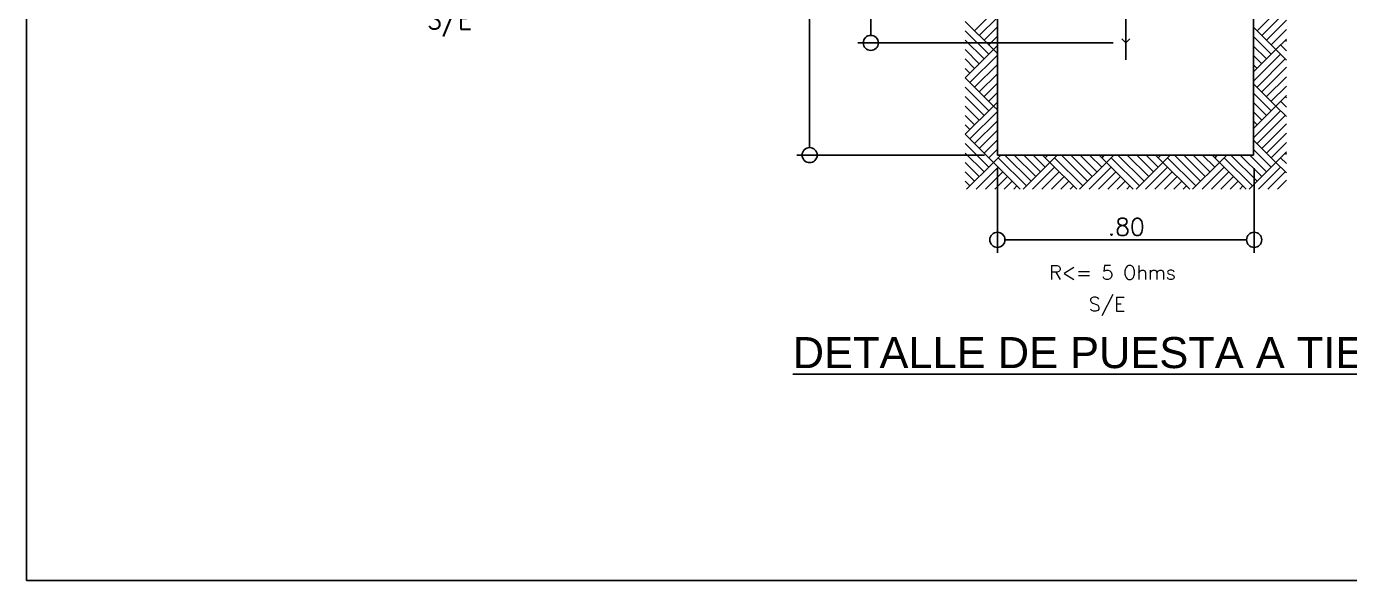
# Model space of a CAD drawing. Extents: x 876.5 to 905.5, y -313.4 to -291.
# Drawn here: x 887.64 to 893.78, y -308.43 to -305.86 of the extents above; entities that cross this region are included whole.
import ezdxf
from ezdxf.enums import TextEntityAlignment as Align

# ---------------------------------------------------------------- set-up
doc = ezdxf.new("R2010")
doc.units = 0
doc.header["$LTSCALE"] = 0.01
doc.linetypes.add('CONTINUA', pattern=[0])
doc.layers.get('0').update_dxf_attribs({"linetype": 'CONTINUOUS'})
doc.styles.add('ARIAL', font='arial.ttf')
doc.styles.add('ROMANS', font='romans.shx')
doc.styles.add('STYLE1', font='simplex.shx', dxfattribs={"height": 0.08})

msp = doc.modelspace()

# ---------------------------------------------------------------- linework, layer by layer
at = {"color": 7}
for p, q in [((887.6382, -308.4327), (887.6382, -300.8522)), ((891.2714, -306.3869), (891.2714, -302.0592)), ((892.7387, -306.0138), (892.7387, -302.2836)), ((891.5548, -305.8657), (891.5548, -302.4315)), ((892.1423, -302.6593), (892.1423, -306.4569)), ((892.1423, -306.4569), (892.1423, -302.6594)), ((893.3306, -306.4569), (893.3306, -302.6594)), ((893.3306, -302.6594), (893.3306, -306.4569)), ((892.0365, -305.8794), (892.1423, -305.7736)), ((893.3469, -305.8794), (893.478, -305.7484)), ((892.1238, -305.9668), (891.9928, -305.8358)), ((892.0583, -305.9013), (892.1423, -305.8173)), ((893.3688, -305.9013), (893.4831, -305.7869)), ((893.3906, -305.9231), (893.4831, -305.8306)), ((892.102, -305.9886), (891.9928, -305.8794)), ((892.0802, -305.9231), (892.1423, -305.861)), ((892.102, -305.945), (892.1423, -305.9047)), ((893.4343, -305.9668), (893.3306, -305.8631)), ((893.4125, -305.945), (893.4831, -305.8743)), ((892.6787, -305.9357), (891.4948, -305.9357)), ((892.0802, -306.0105), (891.9928, -305.9231)), ((892.0583, -306.0323), (891.9928, -305.9668)), ((891.9928, -306.0979), (892.1238, -305.9668)), ((892.1238, -305.9668), (892.1423, -305.9484)), ((892.1423, -305.9852), (892.1238, -305.9668)), ((892.7201, -305.9171), (892.7387, -305.9357)), ((892.7573, -305.9171), (892.7387, -305.9357)), ((893.4125, -305.9886), (893.3306, -305.9068)), ((893.3906, -306.0105), (893.3306, -305.9505)), ((893.3306, -306.0705), (893.4343, -305.9668)), ((893.4343, -305.9668), (893.4831, -305.918)), ((893.4831, -306.0156), (893.4343, -305.9668)), ((893.4831, -305.9719), (893.4561, -305.945)), ((893.4831, -305.9283), (893.478, -305.9231)), ((892.0365, -306.0542), (891.9928, -306.0105)), ((892.0146, -306.1197), (892.1423, -305.9921)), ((893.3306, -306.1142), (893.4561, -305.9886)), ((893.3688, -306.0323), (893.3306, -305.9941)), ((893.3469, -306.1415), (893.478, -306.0105)), ((892.0146, -306.076), (891.9928, -306.0542)), ((892.0365, -306.1415), (892.1423, -306.0357)), ((892.0583, -306.1634), (892.1423, -306.0794)), ((893.3469, -306.0542), (893.3306, -306.0378)), ((893.3688, -306.1634), (893.4831, -306.049)), ((891.9928, -306.0979), (891.9928, -306.0978)), ((892.1238, -306.2289), (891.9928, -306.0979)), ((891.9928, -306.0979), (891.9928, -306.0979)), ((892.102, -306.2507), (891.9928, -306.1415)), ((892.0802, -306.1852), (892.1423, -306.1231)), ((893.4343, -306.2289), (893.3306, -306.1252)), ((893.3906, -306.1852), (893.4831, -306.0927)), ((893.4125, -306.2071), (893.4831, -306.1364)), ((892.0802, -306.2726), (891.9928, -306.1852)), ((892.102, -306.2071), (892.1423, -306.1668)), ((892.1238, -306.2289), (892.1423, -306.2105)), ((893.4125, -306.2507), (893.3306, -306.1689)), ((893.4343, -306.2289), (893.4831, -306.1801)), ((893.4831, -306.234), (893.4561, -306.2071)), ((893.4831, -306.1904), (893.478, -306.1852)), ((892.0583, -306.2944), (891.9928, -306.2289)), ((891.9928, -306.3599), (892.1238, -306.2289)), ((892.0365, -306.3163), (891.9928, -306.2726)), ((892.0146, -306.3818), (892.1423, -306.2541)), ((892.1423, -306.2473), (892.1238, -306.2289)), ((893.3906, -306.2726), (893.3306, -306.2125)), ((893.3306, -306.3326), (893.4343, -306.2289)), ((893.3306, -306.3763), (893.4561, -306.2507)), ((893.3688, -306.2944), (893.3306, -306.2562)), ((893.3469, -306.4036), (893.478, -306.2726)), ((893.4831, -306.2777), (893.4343, -306.2289)), ((892.0146, -306.3381), (891.9928, -306.3163)), ((892.0365, -306.4036), (892.1423, -306.2978)), ((893.3469, -306.3163), (893.3306, -306.2999)), ((893.3688, -306.4255), (893.4831, -306.3111)), ((891.9928, -306.3599), (891.9928, -306.3599)), ((892.1238, -306.491), (891.9928, -306.3599)), ((891.9928, -306.36), (891.9928, -306.3599)), ((892.0583, -306.4255), (892.1423, -306.3415)), ((892.0802, -306.4473), (892.1423, -306.3852)), ((893.4343, -306.491), (893.3306, -306.3873)), ((893.3906, -306.4473), (893.4831, -306.3548)), ((892.0823, -306.4569), (891.2114, -306.4569)), ((892.102, -306.5128), (891.9928, -306.4036)), ((892.0802, -306.5347), (891.9928, -306.4473)), ((892.102, -306.4692), (892.1423, -306.4289)), ((892.1238, -306.491), (892.1579, -306.4569)), ((892.1423, -306.4569), (893.3306, -306.4569)), ((893.3306, -306.4569), (892.1423, -306.4569)), ((892.2986, -306.5784), (892.1771, -306.4569)), ((892.3204, -306.5565), (892.2208, -306.4569)), ((892.3422, -306.5347), (892.2645, -306.4569)), ((892.3641, -306.5128), (892.3082, -306.4569)), ((892.3859, -306.491), (892.3518, -306.4569)), ((892.3641, -306.4692), (892.3763, -306.4569)), ((892.3859, -306.491), (892.42, -306.4569)), ((892.5607, -306.5784), (892.4392, -306.4569)), ((892.5825, -306.5565), (892.4829, -306.4569)), ((892.6043, -306.5347), (892.5266, -306.4569)), ((892.6262, -306.5128), (892.5702, -306.4569)), ((892.648, -306.491), (892.6139, -306.4569)), ((892.6262, -306.4692), (892.6384, -306.4569)), ((892.648, -306.491), (892.6821, -306.4569)), ((892.8228, -306.5784), (892.7013, -306.4569)), ((892.8446, -306.5565), (892.745, -306.4569)), ((892.8664, -306.5347), (892.7887, -306.4569)), ((892.8883, -306.5128), (892.8323, -306.4569)), ((892.9101, -306.491), (892.876, -306.4569)), ((892.8883, -306.4692), (892.9005, -306.4569)), ((892.9101, -306.491), (892.9442, -306.4569)), ((893.0848, -306.5784), (892.9634, -306.4569)), ((893.1067, -306.5565), (893.0071, -306.4569)), ((893.1285, -306.5347), (893.0508, -306.4569)), ((893.1504, -306.5128), (893.0944, -306.4569)), ((893.1722, -306.491), (893.1381, -306.4569)), ((893.1504, -306.4692), (893.1626, -306.4569)), ((893.1722, -306.491), (893.2063, -306.4569)), ((893.3469, -306.5784), (893.2255, -306.4569)), ((893.3688, -306.5565), (893.2692, -306.4569)), ((893.3906, -306.5347), (893.3128, -306.4569)), ((893.4125, -306.5128), (893.3306, -306.431)), ((893.4125, -306.4692), (893.4831, -306.3985)), ((893.4343, -306.491), (893.4831, -306.4422)), ((893.4831, -306.4524), (893.478, -306.4473)), ((892.0583, -306.5565), (891.9928, -306.491)), ((891.9996, -306.6152), (892.1238, -306.491)), ((892.0433, -306.6152), (892.1457, -306.5128)), ((892.2481, -306.6152), (892.1238, -306.491)), ((892.1423, -306.5169), (892.1423, -306.9102)), ((892.2767, -306.6002), (892.1457, -306.4692)), ((892.2617, -306.6152), (892.3859, -306.491)), ((892.3054, -306.6152), (892.4078, -306.5128)), ((892.5102, -306.6152), (892.3859, -306.491)), ((892.5388, -306.6002), (892.4078, -306.4692)), ((892.5238, -306.6152), (892.648, -306.491)), ((892.5675, -306.6152), (892.6699, -306.5128)), ((892.7723, -306.6152), (892.648, -306.491)), ((892.8009, -306.6002), (892.6699, -306.4692)), ((892.7859, -306.6152), (892.9101, -306.491)), ((892.8296, -306.6152), (892.932, -306.5128)), ((893.0344, -306.6152), (892.9101, -306.491)), ((893.063, -306.6002), (892.932, -306.4692)), ((893.048, -306.6152), (893.1722, -306.491)), ((893.0917, -306.6152), (893.1941, -306.5128)), ((893.2965, -306.6152), (893.1722, -306.491)), ((893.3251, -306.6002), (893.1941, -306.4692)), ((893.3101, -306.6152), (893.4343, -306.491)), ((893.3337, -306.5169), (893.3337, -306.9102)), ((893.3537, -306.6152), (893.4561, -306.5128)), ((893.4831, -306.5398), (893.4343, -306.491)), ((893.4831, -306.4961), (893.4561, -306.4692)), ((892.0365, -306.5784), (891.9928, -306.5347)), ((892.0146, -306.6002), (891.9928, -306.5784)), ((892.087, -306.6152), (892.1675, -306.5347)), ((892.1306, -306.6152), (892.1894, -306.5565)), ((892.1743, -306.6152), (892.2112, -306.5784)), ((892.3491, -306.6152), (892.4296, -306.5347)), ((892.3927, -306.6152), (892.4515, -306.5565)), ((892.4364, -306.6152), (892.4733, -306.5784)), ((892.6111, -306.6152), (892.6917, -306.5347)), ((892.6548, -306.6152), (892.7135, -306.5565)), ((892.6985, -306.6152), (892.7354, -306.5784)), ((892.8732, -306.6152), (892.9538, -306.5347)), ((892.9169, -306.6152), (892.9756, -306.5565)), ((892.9606, -306.6152), (892.9975, -306.5784)), ((893.1353, -306.6152), (893.2159, -306.5347)), ((893.179, -306.6152), (893.2377, -306.5565)), ((893.2227, -306.6152), (893.2596, -306.5784)), ((893.3974, -306.6152), (893.478, -306.5347)), ((893.4411, -306.6152), (893.4831, -306.5732)), ((892.218, -306.6152), (892.233, -306.6002)), ((892.4801, -306.6152), (892.4951, -306.6002)), ((892.7422, -306.6152), (892.7572, -306.6002)), ((893.0043, -306.6152), (893.0193, -306.6002)), ((893.2664, -306.6152), (893.2814, -306.6002)), ((892.2123, -306.8502), (893.2637, -306.8502)), ((899.9713, -308.4327), (887.6382, -308.4327))]:
    msp.add_line(p, q, dxfattribs=at)
at = {"color": 7, "lineweight": -2}
for p, q in [((891.5548, -305.9007), (891.5548, -305.8657)), ((891.2714, -306.4219), (891.2714, -306.3869)), ((892.1773, -306.8502), (892.2123, -306.8502)), ((893.2987, -306.8502), (893.2637, -306.8502))]:
    msp.add_line(p, q, dxfattribs=at)
for centre in [(891.5548, -305.9357), (891.2714, -306.4569), (892.1423, -306.8502), (893.3337, -306.8502)]:
    msp.add_circle(centre, 0.035, dxfattribs=at)

# ---------------------------------------------------------------- texts
at = {"color": 7, "linetype": 'CONTINUA', "lineweight": 20, "style": 'ROMANS', "width": 0.8}
msp.add_text('S/E', height=0.09954, dxfattribs=at).set_placement((889.6006, -305.8227), align=Align.MIDDLE_CENTER)
at = {"color": 7, "linetype": 'Continuous', "style": 'STYLE1'}
msp.add_text('.80', height=0.08, dxfattribs=at).set_placement((892.6542, -306.8302))
at = {"color": 7, "style": 'ROMANS'}
for s, p in [('R<= 5 Ohms', (892.6768, -307.0026, 0.1406)), ('S/E', (892.651, -307.1498, 0.0974))]:
    msp.add_text(s, height=0.06505, dxfattribs=at).set_placement(p, align=Align.MIDDLE_CENTER)
at = {"color": 7, "style": 'ARIAL'}
msp.add_text('%%UDETALLE DE PUESTA A TIERRA', height=0.144144, dxfattribs=at).set_placement((891.1928, -307.4893, 0.0974), align=Align.BOTTOM_LEFT)

doc.saveas('drawing.dxf')
